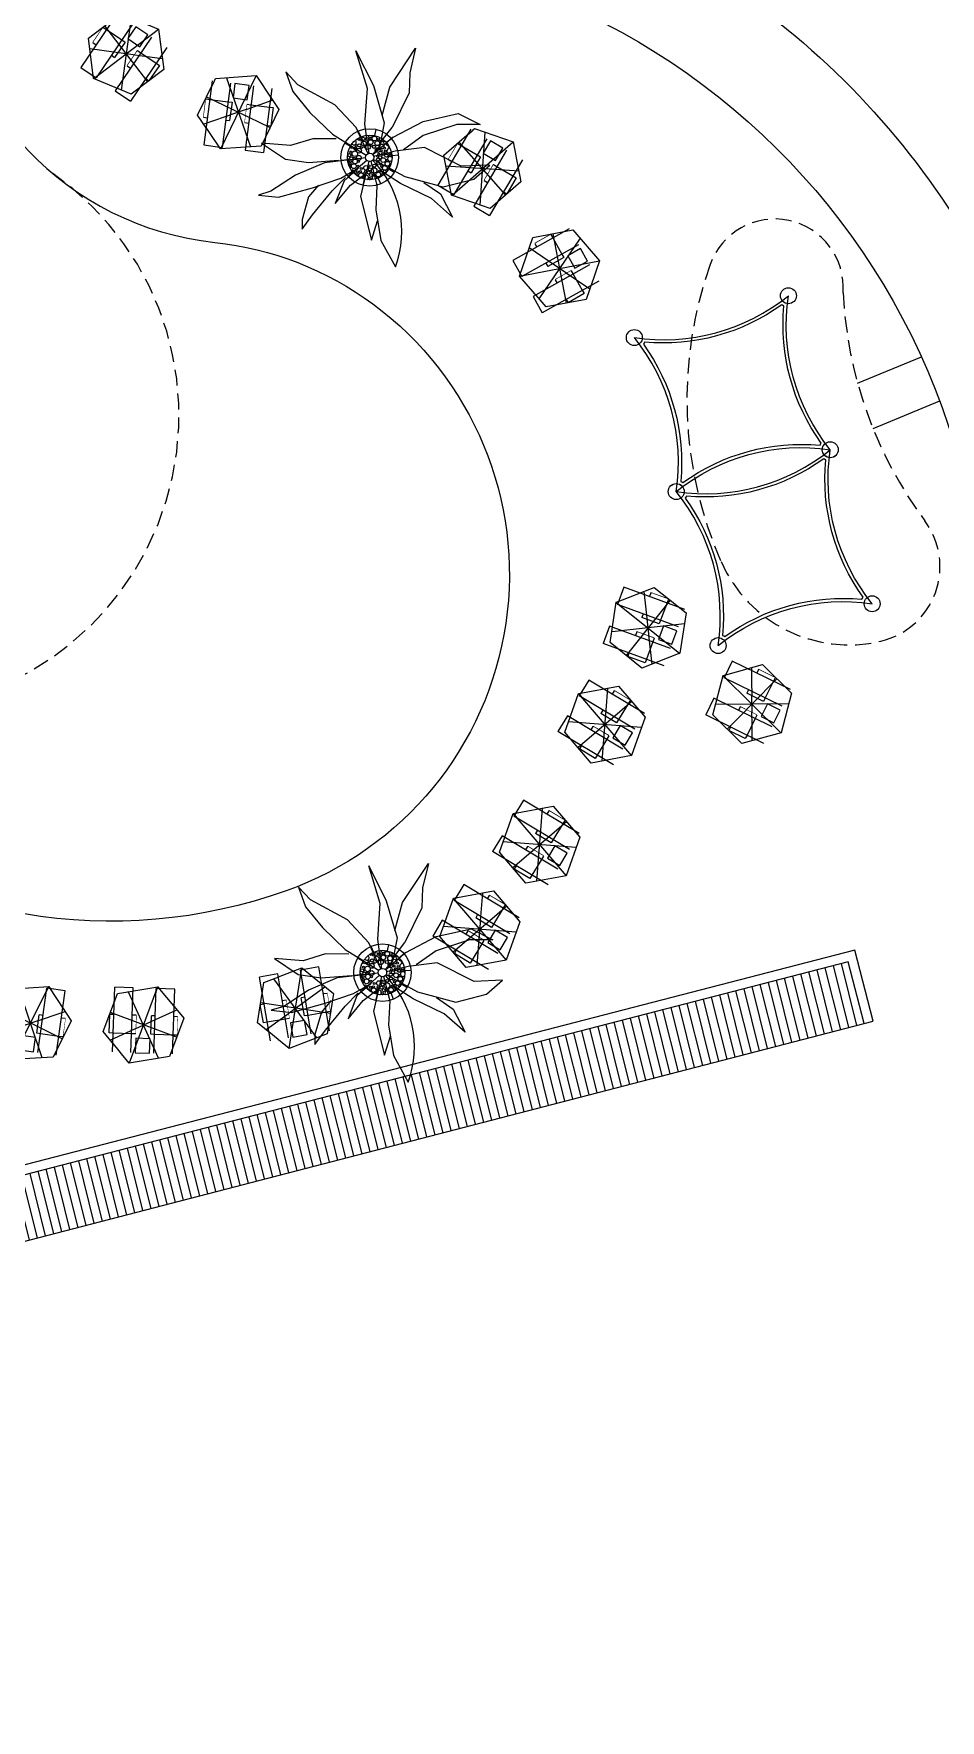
# Model space of a CAD drawing. Extents: x 309418 to 1212698, y 3438380 to 6877191.
# Drawn here: x 606515.3 to 606543.7, y 3438483.1 to 3438535.9 of the extents above; entities that cross this region are included whole.
import ezdxf

# ---------------------------------------------------------------- set-up
doc = ezdxf.new("R2010")
doc.units = 0
doc.header["$MEASUREMENT"] = 0
doc.set_wipeout_variables(frame=1)
doc.linetypes.add('DASHED', pattern=[0.75, 0.5, -0.25])
for name, color, linetype in [('-A-HATCH', 7, 'Continuous'), ('CR-GL$0$CR-SW', 4, 'Continuous'), ('Draft _ Lines', 20, 'Continuous'), ('DRAFT LINES', 32, 'Continuous'), ('DRAFT-LINES', 10, 'Continuous'), ('LA-FLOWERING-TREE', 221, 'Continuous'), ('LA-FURN-PERGOLA-POOL DECK-02', 32, 'Continuous'), ('LA-HARD-PAVE-HATCH-MARBLE-TYPE (PV - MT-BG-01-AN - RA- ∅ - 01)', 227, 'Continuous'), ('LA-HARD-PAVE-HATCH-WOOD-TYPE( PV - WO-DW-01-∅ - ∅-∅ - 04)', 17, 'Continuous'), ('LA-HARD-PAVE-LINE-01', 30, 'Continuous'), ('LA-PLNT-PALMS', 251, 'Continuous'), ('LA-PLNT-TREE-TRUNK', 52, 'Continuous')]:
    doc.layers.add(name, color=color, linetype=linetype)
for name, color, linetype, lineweight in [('HW-LA-SF-LOUNGE CHAIRS', 215, 'Continuous', 0), ('L-CON-SF-CABANA', 215, 'Continuous', 0), ('LA-HARD-WALL', 71, 'Continuous', 20)]:
    doc.layers.add(name, color=color, linetype=linetype, lineweight=lineweight)

# ---------------------------------------------------------------- blocks, each defined once
blk = doc.blocks.new('Lounge 1')
at = {"lineweight": 13, "extrusion": (0, 0, -1)}
blk.add_line((0.411, 1.439), (0.411, 0.859), dxfattribs=at)
blk.add_wipeout([(0.29, 0.859), (0.29, 0), (-0.29, 0), (-0.29, 0.859), (-0.411, 0.859), (-0.411, 1.439), (-0.29, 1.439), (-0.29, 2.03), (0.29, 2.03), (0.29, 1.439), (0.411, 1.439), (0.411, 0.859)])
at = {"extrusion": (0, 0, -1)}
for p, q in [((-0.29, 2.03), (-0.29, 0)), ((0.29, 2.03), (0.29, 0)), ((0.29, 0), (-0.29, 0))]:
    blk.add_line(p, q, dxfattribs=at)
at = {"lineweight": 13, "extrusion": (0, 0, -1)}
for p, q in [((-0.29, 1.439), (-0.411, 1.439)), ((-0.411, 1.439), (-0.411, 0.859)), ((0.411, 1.439), (0.29, 1.439)), ((-0.29, 0.859), (-0.411, 0.859)), ((0.411, 0.859), (0.29, 0.859))]:
    blk.add_line(p, q, dxfattribs=at)
blk.add_lwpolyline([(0.29, 1.439), (-0.29, 1.439)])
blk = doc.blocks.new('umbrella')
blk.add_lwpolyline([(-0.328, 1.236), (-1.23, 0.331), (-0.897, -0.902), (0.338, -1.231), (1.239, -0.326), (0.907, 0.907)], close=True)
for points in [[(0.329, -1.229), (-0.331, 1.235)], [(1.074, 0.287), (-1.064, -0.282)]]:
    blk.add_lwpolyline(points)
at = {"layer": 'L-CON-SF-CABANA', "extrusion": (0, 0, -1)}
for p, q in [((-0.987, 0.575), (0.996, -0.57)), ((0.575, 0.995), (-0.571, -0.989))]:
    blk.add_line(p, q, dxfattribs=at)
blk = doc.blocks.new('LA-SIDE TABLE-0')
at = {"layer": 'HW-LA-SF-LOUNGE CHAIRS'}
blk.add_lwpolyline([(-0.161, 0.157), (0.161, -0.157), (-0.153, -0.479), (-0.475, -0.166)], close=True, dxfattribs=at)
blk = doc.blocks.new('*U170')
at = {"layer": 'HW-LA-SF-LOUNGE CHAIRS', "rotation": 8.743124505838168}
blk.add_blockref('Lounge 1', (0.82, -1.043), dxfattribs=at)
blk.add_blockref('Lounge 1', (-0.465, -1.241), dxfattribs=at)
at = {"rotation": 52.95339634497639}
blk.add_blockref('LA-SIDE TABLE-0', (-0.131, 0.865), dxfattribs=at)
at = {"layer": 'HW-LA-SF-LOUNGE CHAIRS', "rotation": 12.25211778365732}
blk.add_blockref('umbrella', (0.003, -0.006), dxfattribs=at)
blk = doc.blocks.new('*U169')
at = {"layer": 'HW-LA-SF-LOUNGE CHAIRS', "rotation": 19.60355301368109}
blk.add_blockref('Lounge 1', (1.002, -0.87), dxfattribs=at)
blk.add_blockref('Lounge 1', (-0.223, -1.306), dxfattribs=at)
at = {"rotation": 63.81382485281933}
blk.add_blockref('LA-SIDE TABLE-0', (-0.292, 0.825), dxfattribs=at)
at = {"layer": 'HW-LA-SF-LOUNGE CHAIRS', "rotation": 23.11254629150026}
blk.add_blockref('umbrella', (0.004, -0.005), dxfattribs=at)
blk = doc.blocks.new('*U171')
at = {"layer": 'HW-LA-SF-LOUNGE CHAIRS', "rotation": 14.74951608625417}
blk.add_blockref('Lounge 1', (0.925, -0.951), dxfattribs=at)
blk.add_blockref('Lounge 1', (-0.332, -1.282), dxfattribs=at)
at = {"rotation": 58.95978792539244}
blk.add_blockref('LA-SIDE TABLE-0', (-0.221, 0.846), dxfattribs=at)
at = {"layer": 'HW-LA-SF-LOUNGE CHAIRS', "rotation": 18.25850936407338}
blk.add_blockref('umbrella', (0.003, -0.005), dxfattribs=at)
blk = doc.blocks.new('*U291')
at = {"layer": 'HW-LA-SF-LOUNGE CHAIRS', "rotation": 319.3433395732298}
blk.add_blockref('Lounge 1', (-0.258, -1.301), dxfattribs=at)
blk.add_blockref('Lounge 1', (-1.244, -0.454), dxfattribs=at)
at = {"rotation": 3.55361141236799}
blk.add_blockref('LA-SIDE TABLE-0', (0.571, 0.662), dxfattribs=at)
at = {"layer": 'HW-LA-SF-LOUNGE CHAIRS', "rotation": 322.8523328510489}
blk.add_blockref('umbrella', (-0.002, -0.006), dxfattribs=at)
blk = doc.blocks.new('*U323')
at = {"layer": 'HW-LA-SF-LOUNGE CHAIRS', "rotation": 300.714840837283}
blk.add_blockref('Lounge 1', (-0.66, -1.151), dxfattribs=at)
blk.add_blockref('Lounge 1', (-1.324, -0.033), dxfattribs=at)
at = {"rotation": 344.9251126764211}
blk.add_blockref('LA-SIDE TABLE-0', (0.753, 0.445), dxfattribs=at)
at = {"layer": 'HW-LA-SF-LOUNGE CHAIRS', "rotation": 304.2238341151021}
blk.add_blockref('umbrella', (-0.004, -0.005), dxfattribs=at)
blk = doc.blocks.new('*U322')
at = {"layer": 'HW-LA-SF-LOUNGE CHAIRS', "rotation": 294.63201876227}
blk.add_blockref('Lounge 1', (-0.779, -1.074), dxfattribs=at)
blk.add_blockref('Lounge 1', (-1.32, 0.107), dxfattribs=at)
at = {"rotation": 338.8422906014082}
blk.add_blockref('LA-SIDE TABLE-0', (0.796, 0.363), dxfattribs=at)
at = {"layer": 'HW-LA-SF-LOUNGE CHAIRS', "rotation": 298.1410120400891}
blk.add_blockref('umbrella', (-0.005, -0.004), dxfattribs=at)
blk = doc.blocks.new('*U321')
at = {"layer": 'HW-LA-SF-LOUNGE CHAIRS', "rotation": 283.0204099342063}
blk.add_blockref('Lounge 1', (-0.979, -0.896), dxfattribs=at)
blk.add_blockref('Lounge 1', (-1.272, 0.371), dxfattribs=at)
at = {"rotation": 327.2306817733444}
blk.add_blockref('LA-SIDE TABLE-0', (0.852, 0.195), dxfattribs=at)
at = {"layer": 'HW-LA-SF-LOUNGE CHAIRS', "rotation": 286.5294032120254}
blk.add_blockref('umbrella', (-0.005, -0.003), dxfattribs=at)
blk = doc.blocks.new('tent kids')
at = {"layer": 'LA-FURN-PERGOLA-POOL DECK-02'}
for points in [[(731928.762, 294594.628, 0.209883), (731928.762, 294599.628, -0.83868)], [(731933.762, 294599.628, -0.209883), (731928.762, 294599.628, 0.83868)], [(731933.762, 294594.628, -0.209883), (731933.762, 294599.628, 0.83868)], [(731933.762, 294594.628, 0.209883), (731928.762, 294594.628, -0.83868)]]:
    blk.add_lwpolyline(points, format="xyb", dxfattribs=at)
blk.add_lwpolyline([(731933.543, 294599.355, -0.05443), (731933.489, 294599.409, -0.182094), (731929.035, 294599.409, -0.05443), (731928.981, 294599.355, -0.182094), (731928.981, 294594.901, -0.05443), (731929.035, 294594.847, -0.182094), (731933.489, 294594.847, -0.05443), (731933.543, 294594.901, -0.182094)], format="xyb", close=True, dxfattribs=at)
for centre in [(731928.762, 294599.628), (731933.762, 294599.628), (731928.762, 294594.628), (731933.762, 294594.628)]:
    blk.add_circle(centre, 0.25, dxfattribs=at)
blk = doc.blocks.new('GH-B-LA-HD-FURN-Tree-Pit-140-C2')
blk.add_wipeout([(-0.285, 0.639), (-0.331, 0.617), (-0.371, 0.593), (-0.464, 0.524), (-0.509, 0.48), (-0.547, 0.437), (-0.566, 0.411), (-0.593, 0.373), (-0.614, 0.337), (-0.643, 0.276), (-0.665, 0.22), (-0.683, 0.154), (-0.692, 0.107), (-0.698, 0.047), (-0.7, 0.008), (-0.7, -0.016), (-0.696, -0.075), (-0.684, -0.149), (-0.657, -0.241), (-0.632, -0.301), (-0.605, -0.352), (-0.578, -0.395), (-0.516, -0.473), (-0.43, -0.552), (-0.377, -0.59), (-0.308, -0.629), (-0.192, -0.673), (-0.137, -0.686), (-0.026, -0.7), (0.028, -0.699), (0.16, -0.681), (0.232, -0.66), (0.287, -0.638), (0.411, -0.567), (0.473, -0.516), (0.517, -0.472), (0.565, -0.413), (0.608, -0.346), (0.66, -0.234), (0.679, -0.17), (0.695, -0.08), (0.699, 0.027), (0.674, 0.189), (0.649, 0.262), (0.618, 0.329), (0.576, 0.398), (0.529, 0.458), (0.47, 0.518), (0.414, 0.565), (0.336, 0.614), (0.277, 0.643), (0.234, 0.66), (0.176, 0.677), (0.135, 0.687), (0.1, 0.693), (0.045, 0.699), (0.004, 0.7), (-0.03, 0.699), (-0.071, 0.696), (-0.096, 0.693), (-0.124, 0.689), (-0.195, 0.672)])
at = {"linetype": 'Continuous', "ltscale": 7}
blk.add_circle((0, 0), 0.7, dxfattribs=at)
for centre, radius in [((0, 0), 0.7), ((-0.345, 0.538, 0), 0.0489), ((-0.239, 0.566, 0), 0.0312), ((-0.106, 0.624, 0), 0.0312), ((-0.067, 0.526, 0), 0.0489), ((0.025, 0.561, 0), 0.0312), ((0.091, 0.494, 0), 0.0489), ((0.247, 0.56, 0), 0.0312), ((0.328, 0.519, 0), 0.0489), ((-0.592, 0.009, 0), 0.0312), ((-0.526, 0.216, 0), 0.0751), ((-0.542, 0.345, 0), 0.0312), ((-0.482, 0.387, 0), 0.0312), ((-0.442, 0.118, 0), 0.0312), ((-0.432, -0.011, 0), 0.0312), ((-0.385, 0.277, 0), 0.0744), ((-0.38, 0.429, 0), 0.0489), ((-0.319, 0.363, 0), 0.0312), ((-0.319, 0.189, 0), 0.0312), ((-0.223, 0.255, 0), 0.0751), ((-0.203, 0.436, 0), 0.0864), ((-0.046, 0.394, 0), 0.0751), ((0.075, 0.397, 0), 0.0312), ((0.163, 0.33, 0), 0.0312), ((0.221, 0.245, 0), 0.0744), ((0.226, 0.418, 0), 0.0751), ((0.336, -0.05, 0), 0.0744), ((0.314, 0.186, 0), 0.0312), ((0.342, 0.102, 0), 0.0489), ((0.39, 0.277, 0), 0.0744), ((0.396, 0.429, 0), 0.0489), ((0.498, 0.095, 0), 0.0751), ((0.498, -0.073, 0), 0.0751), ((0.48, 0.346, 0), 0.0312), ((0.553, 0.255, 0), 0.0751), ((0.602, 0.143, 0), 0.0312), ((-0.664, -0.034, 0), 0.0312), ((-0.602, -0.135, 0), 0.0744), ((-0.523, -0.055, 0), 0.0312), ((-0.508, -0.414, 0), 0.0312), ((-0.505, -0.182, 0), 0.0312), ((-0.43, -0.174, 0), 0.0312), ((-0.406, -0.372, 0), 0.0489), ((-0.386, -0.273, 0), 0.0489), ((-0.327, -0.118, 0), 0.0744), ((-0.345, -0.437, 0), 0.0312), ((-0.285, -0.24, 0), 0.0489), ((-0.249, -0.546, 0), 0.0751), ((-0.229, -0.365, 0), 0.0864), ((-0.214, -0.155, 0), 0.0312), ((-0.144, -0.505, 0), 0.0312), ((-0.11, -0.277, 0), 0.0489), ((-0.086, -0.557, 0), 0.0489), ((0.043, -0.574, 0), 0.0751), ((0.028, -0.318, 0), 0.0489), ((0.011, -0.474, 0), 0.0312), ((0.049, -0.404, 0), 0.0312), ((0.112, -0.242, 0), 0.0489), ((0.195, -0.556, 0), 0.0744), ((0.2, -0.382, 0), 0.0751), ((0.184, -0.17, 0), 0.0312), ((0.211, -0.253, 0), 0.0489), ((0.255, -0.157, 0), 0.0312), ((0.274, -0.477, 0), 0.0312), ((0.346, -0.263, 0), 0.0489), ((0.37, -0.372, 0), 0.0489), ((0.384, -0.154, 0), 0.0312), ((0.454, -0.455, 0), 0.0312), ((0.456, -0.261, 0), 0.0312), ((0.521, -0.179, 0), 0.0312), ((-0.175, -0.631, 0), 0.0312), ((0.01, -0.669, 0), 0.0312)]:
    blk.add_circle(centre, radius)
for centre, radius, start, end in [((-0.141, 0.712, 0), 0.0489, 225.1336, 337.319), ((0.053, 0.676, 0), 0.0744, 161.2962, 9.7321), ((0.228, 0.639, 0), 0.0312, 117.3619, 23.3792), ((-0.738, 0.073, 0), 0.0751, 300.57, 48.1319), ((-0.667, 0.152, 0), 0.0312, 228.2509, 106.0031), ((-0.703, 0.259, 0), 0.0489, 338.9516, 340.5973), ((-0.617, 0.292, 0), 0.0312, 212.387, 96.9329), ((-0.532, 0.493, 0), 0.0744, 249.8969, 24.4462), ((0.491, 0.534, 0), 0.0312, 191.312, 263.5273), ((0.572, 0.436, 0), 0.0864, 143.8673, 290.7577), ((0.676, 0.067, 0), 0.0751, 82.3722, 288.9673), ((-0.683, -0.259, 0), 0.0489, 330.5544, 70.9052), ((-0.558, -0.308, 0), 0.0744, 243.0468, 174.7374), ((-0.568, -0.456, 0), 0.0312, 13.6332, 63.9215), ((-0.411, -0.524, 0), 0.0744, 297.5976, 166.1329), ((0.364, -0.524, 0), 0.0744, 340.2974, 269.335), ((0.527, -0.546, 0), 0.0751, 97.2335, 170.6742), ((0.547, -0.365, 0), 0.0864, 29.6959, 262.8687), ((0.661, -0.083, 0), 0.0489, 40.7628, 304.861), ((0.672, -0.262, 0), 0.0489, 95.6985, 221.7485), ((0.664, -0.168, 0), 0.0312, 47.4763, 284.0739), ((0.73, -0.03, 0), 0.0312, 164.2255, 190.993), ((-0.345, -0.612, 0), 0.0312, 335.7961, 145.3358), ((-0.126, -0.734, 0), 0.0751, 29.1719, 131.3472), ((0.145, -0.71, 0), 0.0751, 33.568, 169.5874)]:
    blk.add_arc(centre, radius, start, end)
blk = doc.blocks.new('P200')
blk.add_lwpolyline([(0, -0.1), (0, 0.1)])
blk = doc.blocks.new('COARSE GRAVEL')
blk.add_wipeout([(0.677, 0.593), (0.693, 0.574), (0.693, 0.574), (0.73, 0.527), (0.758, 0.485), (0.793, 0.425), (0.81, 0.393), (0.831, 0.346), (0.85, 0.297), (0.867, 0.242), (0.883, 0.174), (0.894, 0.105), (0.899, 0.041), (0.9, -0.016), (0.898, -0.066), (0.892, -0.123), (0.88, -0.186), (0.867, -0.24), (0.848, -0.301), (0.82, -0.372), (0.79, -0.431), (0.757, -0.487), (0.72, -0.54), (0.681, -0.589), (0.641, -0.632), (0.605, -0.666), (0.579, -0.689), (0.53, -0.728), (0.477, -0.763), (0.444, -0.783), (0.404, -0.804), (0.374, -0.819), (0.305, -0.847), (0.25, -0.865), (0.153, -0.887), (0.088, -0.896), (0.02, -0.9), (-0.062, -0.898), (-0.179, -0.882), (-0.241, -0.867), (-0.295, -0.85), (-0.358, -0.826), (-0.43, -0.791), (-0.464, -0.771), (-0.526, -0.731), (-0.571, -0.696), (-0.616, -0.656), (-0.68, -0.59), (-0.714, -0.548), (-0.748, -0.5), (-0.791, -0.43), (-0.832, -0.343), (-0.866, -0.245), (-0.889, -0.14), (-0.899, -0.041), (-0.897, 0.077), (-0.881, 0.186), (-0.856, 0.277), (-0.839, 0.326), (-0.811, 0.39), (-0.778, 0.452), (-0.742, 0.509), (-0.702, 0.563), (-0.651, 0.621), (-0.592, 0.678), (-0.491, 0.754), (-0.4, 0.806), (-0.329, 0.838), (-0.192, 0.879), (-0.105, 0.894), (0.013, 0.9), (0.085, 0.896), (0.203, 0.877), (0.251, 0.864), (0.353, 0.828), (0.407, 0.803), (0.424, 0.794), (0.47, 0.768), (0.49, 0.755), (0.524, 0.732), (0.558, 0.706), (0.616, 0.656), (0.651, 0.622)])
at = {"rotation": 45.00000000604048}
blk.add_blockref('GH-B-LA-HD-FURN-Tree-Pit-140-C2', (0, 0), dxfattribs=at)
at = {"layer": 'LA-HARD-PAVE-HATCH-WOOD-TYPE( PV - WO-DW-01-∅ - ∅-∅ - 04)'}
blk.add_circle((0, 0), 0.9, dxfattribs=at)
at = {"layer": 'LA-HARD-PAVE-LINE-01'}
blk.add_circle((0, 0), 0.7, dxfattribs=at)
at = {"layer": 'LA-HARD-PAVE-HATCH-WOOD-TYPE( PV - WO-DW-01-∅ - ∅-∅ - 04)'}
for p, rotation in [((-0.641, 0.479), 233.239448750675), ((-0.24, 0.763), 197.4295865630063), ((0.252, 0.759), 161.6197243753375), ((-0.8, 0.013), 269.0493109383438), ((0.649, 0.468), 125.8098621876688), ((-0.656, -0.457), 304.8591731260126), ((0.633, -0.489), 52.28875968901892), ((0.8, -0.027), 88.09862187668766), ((-0.265, -0.755), 340.6690353136814), ((0.227, -0.767), 16.47889750135008)]:
    blk.add_blockref('P200', p, dxfattribs=dict(at, rotation=rotation))
blk = doc.blocks.new('GH-B-LA-PL-PALM')
for p, q in [((-1.517, 2.964), (-2.174, 3.082)), ((-2.174, 3.082), (-1.583, 2.408)), ((-0.725, 2.373), (-1.517, 2.964)), ((-1.583, 2.408), (-1.319, 1.141)), ((-0.226, 1.232), (-0.725, 2.373)), ((-2.808, 1.298), (-2.97, 2.047)), ((-2.97, 2.047), (-2.513, 1.474)), ((-1.933, 0.598), (-2.808, 1.298)), ((-2.513, 1.474), (-1.587, 0.875)), ((-1.319, 1.141), (-0.653, 0.504)), ((-0.022, 0.123), (-0.226, 1.232)), ((-0.955, 0.175), (-1.933, 0.598)), ((-1.587, 0.875), (-0.851, 0.675)), ((-0.955, 0.175), (-0.123, 0.023)), ((-0.653, 0.504), (-0.099, 0.076)), ((-0.585, -0.034), (-1.172, -0.045)), ((0.206, -1.184), (0.662, -1.757)), ((0.662, -1.757), (1.267, -2.163)), ((1.267, -2.163), (1.777, -2.915))]:
    blk.add_line(p, q)
for points in [[(-0.451, 1.808), (-0.499, 2.44), (-0.17, 3.188), (-0.209, 2.316), (0.031, 1.265), (0.106, 0.609)], [(0.075, 0.1), (0.543, 0.728), (1.155, 1.179), (1.809, 1.901), (2.162, 2.778)], [(0.112, 0.054), (1.131, 0.546), (1.977, 1.672), (1.392, 1.44)], [(-0.085, -0.091), (-0.721, -0.772), (-1.64, -1.411), (-2.332, -2.431), (-1.827, -1.319), (-1.132, -0.325), (-0.476, 0.023), (-0.125, 0.006)], [(0.484, -0.064), (1.072, -0.167), (1.803, 0.069), (1.06, 0.076), (0.462, 0.223)], [(-1.27, -0.522), (-2.104, -0.891), (-3.563, -1.025), (-2.852, -0.688), (-2.355, -0.309), (-1.172, -0.045)], [(-0.056, -0.112), (-0.459, -0.92), (-0.598, -1.887), (-0.356, -3.184), (-0.437, -3.729), (-0.092, -3.173), (0.082, -2.348), (0.165, -1.363), (0.015, -0.124)], [(0.089, -0.087), (1.018, -0.999), (1.885, -1.46), (2.766, -1.745), (3.106, -1.976), (2.762, -1.439), (1.868, -0.796), (1.076, -0.298), (0.553, -0.094), (0.123, -0.021)], [(1.682, -0.703), (2.163, -0.713), (2.841, -0.428), (3.079, -0.234), (2.524, -0.261), (1.55, -0.256), (0.968, -0.194)], [(1.777, -2.915), (1.7, -2.02), (1.329, -1.394), (0.682, -0.702)]]:
    blk.add_lwpolyline(points)
blk.add_arc((3.175, -0.24), 3.184, 108.5551, 173.4273)
at = {"layer": 'LA-PLNT-TREE-TRUNK'}
blk.add_circle((0, 0), 0.131, dxfattribs=at)

msp = doc.modelspace()

# ---------------------------------------------------------------- linework, layer by layer
at = {"layer": 'CR-GL$0$CR-SW', "ltscale": 8}
msp.add_arc((606398.72518, 3438993.60286), 538.5, 272.8528523, 290.3326516, dxfattribs=at)
at = {"layer": 'DRAFT LINES', "color": 2, "linetype": 'DASHED'}
msp.add_lwpolyline([(606515.92117, 3438531.52713, -1.58356377), (606501.43448, 3438523.28736, -1.3354625)], format="xyb", dxfattribs=at)
at = {"layer": 'DRAFT-LINES'}
for points in [[(606509.06956, 3438765.70212), (606486.14213, 3438747.85204, 0.4552667), (606485.0676, 3438728.27204), (606502.97762, 3438710.86457, -0.4344856), (606502.33026, 3438678.70802, 0.00584193), (606492.39344, 3438669.5874, 0.43189398), (606492.36886, 3438647.74761, 0.06703778), (606512.70804, 3438633.14558, -0.52237604), (606517.00412, 3438597.28768), (606501.59543, 3438583.574, 0.43325153), (606500.91638, 3438557.31863, 0.09691104), (606531.50885, 3438537.02271, -0.22527028), (606544.16201, 3438523.0285), (606554.50771, 3438488.60714)], [(606645.87457, 3438694.30958, -0.15651859), (606621.89172, 3438696.02724, 0.16337411), (606597.17848, 3438697.46542, -0.17187102), (606572.40196, 3438699.31864, 0.27452542), (606539.61238, 3438695.3391, -0.17500823), (606518.94623, 3438688.71648, 0.28772563), (606509.74292, 3438683.39892, -0.08856318), (606504.3329, 3438676.47432, 0.00584193), (606494.44773, 3438667.4011, 0.43189398), (606494.42807, 3438649.92927, 0.06703778), (606514.11669, 3438635.79429, -0.52237604), (606518.9986, 3438595.04669), (606503.58991, 3438581.333, 0.43325153), (606503.02403, 3438559.45353, 0.09691104), (606532.65646, 3438539.79454, -0.22527028), (606547.03504, 3438523.89202), (606547.9, 3438521.01421, 0.41426008), (606560.35671, 3438514.31629)]]:
    msp.add_lwpolyline(points, format="xyb", dxfattribs=at)
for points in [[(606541.1246, 3438524.96751), (606543.12351, 3438525.79448)], [(606541.60778, 3438523.5441), (606543.69694, 3438524.40841)]]:
    msp.add_lwpolyline(points, dxfattribs=at)

# ---------------------------------------------------------------- next in the draw order: block references
at = {"layer": 'HW-LA-SF-LOUNGE CHAIRS', "xscale": -1, "rotation": 258.6539472657729}
msp.add_blockref('*U170', (606534.56493, 3438517.29614), dxfattribs=at)

# ---------------------------------------------------------------- next in the draw order: block references
for name, p in [('*U171', (606537.81815, 3438514.9067)), ('*U169', (606533.21019, 3438514.2634))]:
    msp.add_blockref(name, p, dxfattribs=at)

# ---------------------------------------------------------------- next in the draw order: linework, layer by layer
at = {"layer": 'Draft _ Lines', "color": 114, "linetype": 'DASHED', "true_color": 0x139b48}
msp.add_lwpolyline([(606540.66789, 3438527.79978, 0.1482866), (606543.23128, 3438520.65384, -0.53901522), (606541.85625, 3438516.88565, -0.36152247), (606536.8477, 3438519.37737, -0.19153602), (606536.50461, 3438528.68062, -0.87500828), (606540.66789, 3438527.79978, -4.33460278)], format="xyb", dxfattribs=at)

# ---------------------------------------------------------------- next in the draw order: block references
at = {"layer": 'HW-LA-SF-LOUNGE CHAIRS', "xscale": -1, "rotation": 258.6539472657729}
msp.add_blockref('*U169', (606531.16435, 3438510.50202), dxfattribs=at)
at = {"layer": 'LA-FURN-PERGOLA-POOL DECK-02', "rotation": 285.2208694643376}
msp.add_blockref('tent kids', (130113.86076, 4067431.88278), dxfattribs=at)

# ---------------------------------------------------------------- next in the draw order: block references
at = {"layer": 'HW-LA-SF-LOUNGE CHAIRS', "xscale": -1, "rotation": 258.6539472657729}
msp.add_blockref('*U169', (606529.29217, 3438507.85755), dxfattribs=at)

# ---------------------------------------------------------------- next in the draw order: hatches: boundary and pattern name
at = {"layer": '-A-HATCH', "true_color": 0x99724c}
h = msp.add_hatch(dxfattribs=at)
h.set_pattern_fill('ANSI31', color=35, scale=2.1, angle=59)
h.set_pattern_definition([(104, (0, 0), (-0.254702628147, -0.063504497595), [])])
h.paths.add_polyline_path([(606511.57644, 3438497.19388), (606541.32468, 3438504.90496), (606540.82375, 3438506.84121), (606511.07081, 3438499.14379)])

# ---------------------------------------------------------------- next in the draw order: linework, layer by layer
at = {"layer": 'DRAFT LINES', "color": 4}
msp.add_lwpolyline([(606478.01843, 3438667.61992, 0.02888666), (606487.10899, 3438681.66653, 0.47341659), (606475.26487, 3438712.4144, -0.3652658), (606466.25267, 3438727.0618, -0.10426279), (606470.02136, 3438737.17786, 0.12659864), (606479.2161, 3438765.6336, 0.00176635), (606479.36852, 3438768.298, -0.42162949), (606491.87526, 3438779.24869, -0.83751951), (606493.69666, 3438760.63164, 0.64289528), (606487.23257, 3438719.03173, -0.5177779), (606488.7809, 3438672.1831, 0.51980364), (606489.86525, 3438642.26636, -0.03332384), (606501.81734, 3438633.32172, -0.46585704), (606501.38047, 3438590.53924, 0.55185697), (606506.99062, 3438546.39194, -0.27550973), (606512.54555, 3438538.22431, 0.36638183), (606520.98941, 3438529.37511, -0.13317473), (606525.94353, 3438527.44654, -0.6003312), (606523.23018, 3438509.06554, -0.55869255), (606501.5186, 3438526.48228, 0.26765918), (606489.37591, 3438555.2991, -0.41299782), (606484.75721, 3438588.42586, 0.1082395), (606495.7159, 3438612.3744, 0.26652808), (606483.50898, 3438640.5204, -0.44180885)], format="xyb", close=True, dxfattribs=at)
at = {"layer": 'LA-FLOWERING-TREE', "elevation": 0}
msp.add_lwpolyline([(606511.57644, 3438497.19388), (606541.32468, 3438504.90496), (606540.82375, 3438506.84121), (606511.07081, 3438499.14379)], close=True, dxfattribs=at)
at = {"layer": 'LA-HARD-WALL', "elevation": 0}
msp.add_lwpolyline([(606541.32468, 3438504.90496), (606541.61512, 3438504.9801), (606541.03905, 3438507.20679), (606514.47895, 3438500.33539), (606513.9888, 3438502.17581)], dxfattribs=at)

# ---------------------------------------------------------------- next in the draw order: block references
at = {"layer": 'HW-LA-SF-LOUNGE CHAIRS', "xscale": -1}
for name, p, rotation in [('*U291', (606521.73273, 3438533.45119), 312.0161027580079), ('*U291', (606531.79306, 3438528.5534), 258.6539472657728), ('*U321', (606523.50998, 3438505.38277), 112.6518660996373), ('*U323', (606515.21336, 3438504.91896), 112.6518660996373)]:
    msp.add_blockref(name, p, dxfattribs=dict(at, rotation=rotation))

# ---------------------------------------------------------------- next in the draw order: block references
for name, p, rotation in [('*U291', (606518.21843, 3438535.27858), 285.1758707267429), ('*U291', (606529.37512, 3438531.68505), 288.9231716853961), ('*U322', (606518.7526, 3438504.86092), 112.6518660996373)]:
    msp.add_blockref(name, p, dxfattribs=dict(at, rotation=rotation))
at = {"layer": 'LA-FURN-PERGOLA-POOL DECK-02', "rotation": 285.2208694643376}
msp.add_blockref('tent kids', (130112.5489, 4067436.70634), dxfattribs=at)
at = {"layer": 'LA-HARD-PAVE-HATCH-MARBLE-TYPE (PV - MT-BG-01-AN - RA- ∅ - 01)', "rotation": 6.135701135505339}
msp.add_blockref('COARSE GRAVEL', (606526.24253, 3438506.50275), dxfattribs=at)

# ---------------------------------------------------------------- next in the draw order: block references
at = {"layer": 'HW-LA-SF-LOUNGE CHAIRS', "xscale": -1, "rotation": 285.1758707267429}
msp.add_blockref('*U291', (606521.6553, 3438537.98312), dxfattribs=at)
at = {"layer": 'LA-HARD-PAVE-HATCH-MARBLE-TYPE (PV - MT-BG-01-AN - RA- ∅ - 01)', "rotation": 6.135701135505339}
msp.add_blockref('COARSE GRAVEL', (606525.84247, 3438532.03581), dxfattribs=at)
at = {"layer": 'LA-PLNT-PALMS', "rotation": 231.1357011280185}
msp.add_blockref('GH-B-LA-PL-PALM', (606526.24253, 3438506.50275), dxfattribs=at)

# ---------------------------------------------------------------- next in the draw order: block references
msp.add_blockref('GH-B-LA-PL-PALM', (606525.84247, 3438532.03581), dxfattribs=at)

doc.saveas('drawing.dxf')
